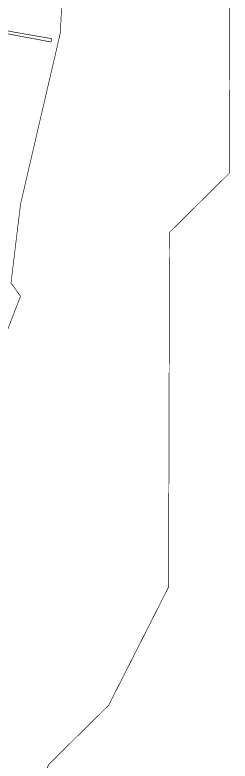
# Model space of a CAD drawing. Header units: metres. Extents: x 561401 to 594056, y 8460144 to 8508504.
# Drawn here: x 574757.8 to 574824.9, y 8487194.2 to 8487427 of the extents above; entities that cross this region are included whole.
import ezdxf

# ---------------------------------------------------------------- set-up
doc = ezdxf.new("R2010")
doc.units = ezdxf.units.M
for name, color, linetype in [('1.2. AFECTADOS BASE GRAFICA ESTATAL NO INSCRITO', 30, 'Continuous'), ('1.2. BASE GRAFICA SUNARP', 150, 'Continuous'), ('1.7 PIRCA DE PIEDRA', 8, 'Continuous')]:
    doc.layers.add(name, color=color, linetype=linetype)

msp = doc.modelspace()

# ---------------------------------------------------------------- linework, layer by layer
at = {"layer": '1.2. AFECTADOS BASE GRAFICA ESTATAL NO INSCRITO', "color": 64, "linetype": 'Continuous', "lineweight": -3, "const_width": 0.2}
msp.add_lwpolyline([(574746.59, 8487305.83), (574759.51, 8487339.18), (574756.55, 8487343.37), (574759.53, 8487367.97), (574771.95, 8487421.39), (574773.35, 8487452.32)], dxfattribs=at)
at = {"layer": '1.2. BASE GRAFICA SUNARP', "color": 64, "linetype": 'Continuous', "lineweight": -3, "const_width": 0.2}
msp.add_lwpolyline([(574824.77, 8487432.9), (574824.62, 8487377.56), (574806, 8487359.16), (574805.84, 8487303.82), (574805.79, 8487285.38), (574805.74, 8487266.93), (574805.68, 8487248.48), (574787.01, 8487211.64), (574768.4, 8487193.25), (574749.73, 8487156.41), (574731.06, 8487119.57), (574693.82, 8487082.78), (574656.59, 8487045.99), (574637.97, 8487027.6), (574619.36, 8487009.2), (574582.18, 8486990.86), (574563.61, 8486990.92), (574545, 8486972.52), (574526.43, 8486972.57), (574507.87, 8486972.63), (574489.25, 8486954.23)], dxfattribs=at)
at = {"layer": '1.7 PIRCA DE PIEDRA', "color": 64, "linetype": 'Continuous', "lineweight": -3, "const_width": 0.2}
msp.add_lwpolyline([(574742.12, 8487424.2), (574741.94, 8487423.36), (574754.01, 8487421.54), (574756.18, 8487420.92), (574769.07, 8487418.51), (574769.21, 8487419.55), (574756.38, 8487421.79), (574754.24, 8487422.35), (574744.12, 8487423.87)], close=True, dxfattribs=at)

doc.saveas('drawing.dxf')
